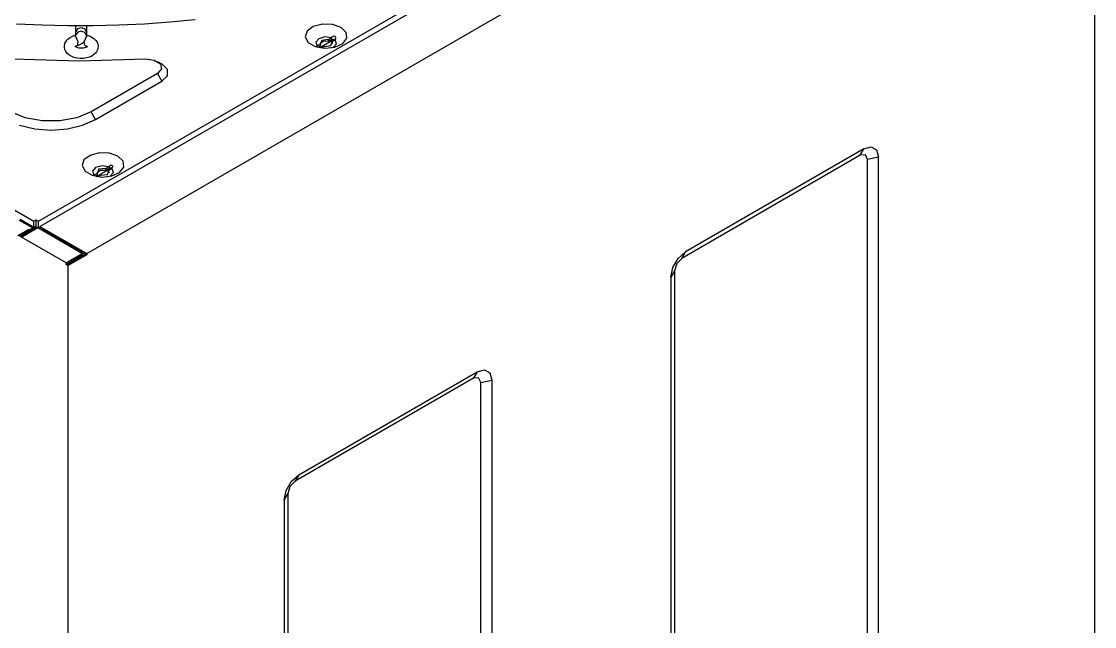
# Model space of a CAD drawing. Extents: x 594 to 813, y 174 to 240.
# Drawn here: x 764.105 to 766.664, y 200.519 to 201.962 of the extents above; entities that cross this region are included whole.
import ezdxf

# ---------------------------------------------------------------- set-up
doc = ezdxf.new("R2010")
doc.units = 0
doc.header["$MEASUREMENT"] = 0
doc.layers.add('AC.REF(S). PIPING', color=3, linetype='CONTINUOUS', lineweight=30)
doc.layers.add('LG-Product', color=3, linetype='CONTINUOUS')

# ---------------------------------------------------------------- blocks, each defined once
blk = doc.blocks.new('UW1-4')
at = {"layer": 'LG-Product', "color": 3, "linetype": 'Continuous'}
for p, q in [((3376.14, 4348.95), (3140.29, 4485.12)), ((3376.51, 4350.19), (3142.79, 4485.13)), ((3124.69, 4480.9), (3124.69, 3889.87)), ((3364.97, 4342.5), (3129.12, 4478.67)), ((3591.08, 4473.45), (3377.58, 4350.19)), ((3339.13, 4398.19), (3345.16, 4397.61)), ((3303.1, 4395.18), (3304.34, 4396.36)), ((3304.34, 4396.36), (3306.39, 4397.08)), ((3306.39, 4397.08), (3308.79, 4397.16)), ((3308.79, 4397.16), (3310.98, 4396.59)), ((3310.98, 4396.59), (3312.46, 4395.5)), ((3345.16, 4397.61), (3351.22, 4397.18)), ((3351.22, 4397.18), (3357.31, 4396.89)), ((3357.31, 4396.89), (3363.42, 4396.75)), ((3363.42, 4396.75), (3369.53, 4396.75)), ((3365.04, 4396.76), (3365.04, 4395.94)), ((3365.04, 4395.3), (3365.4, 4396.02)), ((3365.04, 4395.94), (3365.04, 4395.3)), ((3365.4, 4396.02), (3366.29, 4396.32)), ((3366.29, 4396.32), (3367.18, 4396.02)), ((3367.18, 4396.02), (3367.55, 4395.3)), ((3367.55, 4395.95), (3367.55, 4396.79)), ((3367.55, 4395.3), (3367.55, 4395.95)), ((3369.53, 4396.75), (3375.63, 4396.9)), ((3375.63, 4396.9), (3381.72, 4397.2)), ((3302.95, 4393.79), (3303.1, 4395.18)), ((3303.94, 4392.53), (3302.95, 4393.79)), ((3305.41, 4392.44), (3305.73, 4393.41)), ((3305.57, 4393.91), (3305.63, 4394.1)), ((3305.6, 4393.69), (3305.57, 4393.91)), ((3305.73, 4393.41), (3305.6, 4393.69)), ((3305.63, 4394.1), (3305.74, 4394.22)), ((3305.73, 4393.41), (3305.74, 4393.4)), ((3305.74, 4394.22), (3305.88, 4394.28)), ((3305.74, 4393.4), (3305.76, 4393.39)), ((3306.2, 4393.6), (3305.76, 4393.49)), ((3305.76, 4393.39), (3306.47, 4392.98)), ((3305.88, 4394.28), (3306.04, 4394.28)), ((3309.43, 4391.56), (3305.95, 4393.57)), ((3306.04, 4394.28), (3306.22, 4394.23)), ((3306.64, 4393.49), (3306.2, 4393.6)), ((3306.22, 4394.23), (3306.41, 4394.13)), ((3306.41, 4394.13), (3306.59, 4393.95)), ((3306.59, 4393.95), (3306.61, 4393.92)), ((3306.61, 4393.92), (3308.2, 4394.11)), ((3306.63, 4393.91), (3306.61, 4393.92)), ((3306.64, 4393.9), (3306.63, 4393.91)), ((3307.36, 4393.49), (3306.64, 4393.9)), ((3306.64, 4393.9), (3306.64, 4393.49)), ((3307.36, 4393.08), (3306.64, 4393.49)), ((3307.36, 4393.08), (3307.36, 4393.49)), ((3307.36, 4393.49), (3308.95, 4393.29)), ((3307.36, 4393.08), (3308.59, 4393.03)), ((3308.2, 4394.11), (3309.66, 4393.7)), ((3308.59, 4393.03), (3309.35, 4392.47)), ((3308.95, 4393.29), (3309.3, 4392.37)), ((3309.66, 4393.7), (3310.37, 4392.86)), ((3312.89, 4394.14), (3312.18, 4392.82)), ((3312.46, 4395.5), (3312.89, 4394.14)), ((3362.81, 4393.27), (3362.53, 4392.85)), ((3363.23, 4393.7), (3362.81, 4393.27)), ((3363.75, 4394.05), (3363.23, 4393.7)), ((3364.19, 4394.27), (3363.75, 4394.05)), ((3364.68, 4394.44), (3364.19, 4394.27)), ((3364.85, 4394.42), (3364.68, 4394.44)), ((3365.04, 4394.26), (3364.85, 4394.42)), ((3365.04, 4395.3), (3365.04, 4394.47)), ((3365.04, 4394.47), (3365.4, 4395.19)), ((3365.57, 4392.97), (3365.04, 4394.26)), ((3365.4, 4395.19), (3366.29, 4395.49)), ((3365.5, 4393.14), (3365.72, 4392.89)), ((3366.29, 4395.49), (3367.09, 4395.26)), ((3367.03, 4392.96), (3367.59, 4394.25)), ((3367.09, 4395.26), (3367.52, 4394.66)), ((3367.53, 4394.63), (3367.5, 4394.66)), ((3367.59, 4394.58), (3367.53, 4394.63)), ((3367.55, 4394.62), (3367.55, 4395.3)), ((3367.68, 4394.53), (3367.59, 4394.58)), ((3367.59, 4394.25), (3367.78, 4394.4)), ((3367.8, 4394.48), (3367.68, 4394.53)), ((3367.78, 4394.4), (3367.95, 4394.42)), ((3367.95, 4394.42), (3367.8, 4394.48)), ((3368.18, 4394.35), (3367.95, 4394.42)), ((3368.39, 4394.27), (3368.18, 4394.35)), ((3368.92, 4394), (3368.39, 4394.27)), ((3369.38, 4393.67), (3368.92, 4394)), ((3369.72, 4393.34), (3369.38, 4393.67)), ((3369.99, 4392.95), (3369.72, 4393.34)), ((3305.83, 4391.67), (3303.94, 4392.53)), ((3306.26, 4391.58), (3305.41, 4392.44)), ((3308.19, 4391.42), (3305.83, 4391.67)), ((3306.42, 4392.47), (3306.45, 4392.52)), ((3306.45, 4392.52), (3306.47, 4392.57)), ((3306.47, 4392.98), (3306.47, 4392.57)), ((3306.82, 4392.06), (3306.47, 4392.98)), ((3308.41, 4391.86), (3306.82, 4392.06)), ((3310.48, 4391.84), (3308.19, 4391.42)), ((3308.41, 4391.86), (3309.04, 4391.5)), ((3309.3, 4392.37), (3309.3, 4391.96)), ((3310.01, 4391.96), (3309.3, 4392.37)), ((3309.8, 4391.67), (3309.3, 4391.96)), ((3310.03, 4391.95), (3310.01, 4391.96)), ((3310.01, 4391.96), (3310.01, 4391.78)), ((3310.04, 4391.94), (3310.03, 4391.95)), ((3310.37, 4392.86), (3310.04, 4391.94)), ((3310.04, 4391.94), (3310.17, 4391.96)), ((3310.17, 4391.96), (3310.19, 4391.93)), ((3312.18, 4392.82), (3310.48, 4391.84)), ((3362.35, 4392.39), (3362.28, 4391.93)), ((3362.28, 4391.93), (3362.31, 4391.47)), ((3362.31, 4391.47), (3362.43, 4391.02)), ((3362.53, 4392.85), (3362.35, 4392.39)), ((3362.43, 4391.02), (3362.64, 4390.6)), ((3362.64, 4390.6), (3362.93, 4390.22)), ((3364.78, 4391.91), (3364.76, 4391.94)), ((3364.76, 4391.94), (3364.76, 4391.94)), ((3364.76, 4391.69), (3364.78, 4391.72)), ((3364.85, 4391.86), (3364.78, 4391.91)), ((3364.78, 4391.72), (3364.84, 4391.77)), ((3364.84, 4391.77), (3364.94, 4391.84)), ((3364.94, 4391.79), (3364.85, 4391.86)), ((3364.94, 4391.84), (3365.07, 4391.91)), ((3365.08, 4391.72), (3364.94, 4391.79)), ((3365.07, 4391.91), (3365.24, 4391.98)), ((3365.26, 4391.65), (3365.08, 4391.72)), ((3365.24, 4391.98), (3365.31, 4392.01)), ((3365.47, 4391.58), (3365.26, 4391.65)), ((3365.31, 4392.01), (3365.39, 4392.03)), ((3365.4, 4392.04), (3365.57, 4392.97)), ((3365.74, 4391.52), (3365.47, 4391.58)), ((3365.72, 4392.89), (3366.09, 4392.57)), ((3366.04, 4391.49), (3365.74, 4391.52)), ((3366.34, 4391.48), (3366.04, 4391.49)), ((3366.09, 4392.57), (3366.51, 4392.31)), ((3366.63, 4391.5), (3366.34, 4391.48)), ((3366.51, 4392.31), (3366.85, 4392.15)), ((3366.9, 4391.53), (3366.63, 4391.5)), ((3366.85, 4392.15), (3367.22, 4392.03)), ((3367.15, 4391.59), (3366.9, 4391.53)), ((3367.22, 4392.03), (3367.03, 4392.96)), ((3367.35, 4391.65), (3367.15, 4391.59)), ((3367.22, 4392.03), (3367.41, 4391.95)), ((3367.52, 4391.73), (3367.35, 4391.65)), ((3367.41, 4391.95), (3367.57, 4391.88)), ((3367.66, 4391.8), (3367.52, 4391.73)), ((3367.57, 4391.88), (3367.73, 4391.78)), ((3367.75, 4391.87), (3367.66, 4391.8)), ((3367.8, 4391.92), (3367.75, 4391.87)), ((3367.82, 4391.94), (3367.8, 4391.92)), ((3367.82, 4391.94), (3367.82, 4391.94)), ((3369.69, 4390.27), (3369.99, 4390.68)), ((3370.19, 4392.52), (3369.99, 4392.95)), ((3369.99, 4390.68), (3370.2, 4391.14)), ((3370.29, 4392.06), (3370.19, 4392.52)), ((3370.2, 4391.14), (3370.29, 4391.59)), ((3370.29, 4391.59), (3370.29, 4392.06)), ((3348.12, 4388.28), (3347.06, 4387.67)), ((3348.87, 4388.61), (3347.43, 4387.71)), ((3350.95, 4388.87), (3348.87, 4388.61)), ((3366.75, 4388.43), (3350.95, 4388.87)), ((3362.93, 4390.22), (3363.29, 4389.89)), ((3363.29, 4389.89), (3363.78, 4389.57)), ((3363.78, 4389.57), (3364.33, 4389.32)), ((3364.33, 4389.32), (3365.02, 4389.11)), ((3365.02, 4389.11), (3365.76, 4389)), ((3365.76, 4389), (3366.52, 4388.98)), ((3366.52, 4388.98), (3367.28, 4389.05)), ((3382.55, 4388.91), (3366.75, 4388.43)), ((3367.28, 4389.05), (3368.02, 4389.23)), ((3368.02, 4389.23), (3368.69, 4389.51)), ((3368.69, 4389.51), (3369.24, 4389.85)), ((3369.24, 4389.85), (3369.69, 4390.27)), ((3345.76, 4386.37), (3347.06, 4387.67)), ((3345.76, 4384.87), (3345.76, 4386.37)), ((3348.12, 4385.42), (3347.06, 4383.57)), ((3347.43, 4387.71), (3347.15, 4386.5)), ((3347.15, 4386.5), (3348.12, 4385.42)), ((3348.12, 4385.42), (3363.92, 4376.29)), ((3347.06, 4383.57), (3345.76, 4384.87)), ((3362.86, 4374.45), (3347.06, 4383.57)), ((3362.86, 4374.45), (3363.92, 4376.29)), ((3363.92, 4376.29), (3367.35, 4374.86)), ((3379.65, 4374.86), (3383.07, 4376.29)), ((3365.97, 4373.07), (3362.86, 4374.45)), ((3369.6, 4372.2), (3365.97, 4373.07)), ((3367.35, 4374.86), (3371.38, 4374.1)), ((3371.38, 4374.1), (3375.62, 4374.1)), ((3375.62, 4374.1), (3379.65, 4374.86)), ((3381.02, 4373.07), (3377.39, 4372.2)), ((3373.5, 4371.91), (3369.6, 4372.2)), ((3377.39, 4372.2), (3373.5, 4371.91)), ((3177.92, 4367.89), (3176.65, 4367.16)), ((3179.66, 4367.43), (3177.92, 4367.89)), ((3176.65, 4367.16), (3176.18, 4365.42)), ((3176.18, 3955.89), (3176.18, 4365.42)), ((3176.18, 4365.42), (3178.84, 4364.91)), ((3178.84, 4364.91), (3179.34, 4366.01)), ((3178.84, 3955.38), (3178.84, 4364.91)), ((3179.34, 4366.01), (3180.55, 4365.89)), ((3179.66, 4367.43), (3222.22, 4342.86)), ((3180.55, 4365.89), (3179.66, 4367.43)), ((3180.55, 4365.89), (3223.1, 4341.32)), ((3356.3, 4364.46), (3357.54, 4365.65)), ((3357.54, 4365.65), (3359.59, 4366.36)), ((3359.59, 4366.36), (3361.99, 4366.45)), ((3361.99, 4366.45), (3364.18, 4365.88)), ((3364.18, 4365.88), (3365.66, 4364.79)), ((3356.15, 4363.08), (3356.3, 4364.46)), ((3357.14, 4361.81), (3356.15, 4363.08)), ((3358.6, 4361.76), (3358.99, 4362.76)), ((3358.84, 4363.39), (3358.81, 4363.27)), ((3358.81, 4363.27), (3358.82, 4363.13)), ((3358.82, 4363.13), (3358.88, 4362.95)), ((3358.91, 4363.48), (3358.84, 4363.39)), ((3358.88, 4362.95), (3358.96, 4362.81)), ((3359.02, 4363.54), (3358.91, 4363.48)), ((3358.96, 4362.79), (3359.32, 4362.87)), ((3358.96, 4362.81), (3358.99, 4362.76)), ((3359.73, 4362.34), (3358.99, 4362.76)), ((3359.17, 4363.56), (3359.02, 4363.54)), ((3362.63, 4360.84), (3359.15, 4362.85)), ((3359.32, 4363.52), (3359.17, 4363.56)), ((3359.49, 4363.41), (3359.32, 4363.52)), ((3359.32, 4362.87), (3359.67, 4362.78)), ((3359.67, 4363.22), (3359.49, 4363.41)), ((3359.7, 4363.17), (3359.67, 4363.22)), ((3359.67, 4363.22), (3359.67, 4362.78)), ((3359.67, 4362.78), (3360.44, 4362.34)), ((3359.7, 4363.17), (3361.34, 4363.4)), ((3359.7, 4363.17), (3360.44, 4362.75)), ((3359.73, 4361.93), (3359.73, 4362.34)), ((3360.02, 4361.35), (3359.73, 4362.34)), ((3360.44, 4362.75), (3362.15, 4362.58)), ((3360.44, 4362.75), (3360.44, 4362.34)), ((3361.73, 4362.34), (3360.44, 4362.34)), ((3361.34, 4363.4), (3362.86, 4362.99)), ((3362.55, 4361.76), (3361.73, 4362.34)), ((3362.15, 4362.58), (3362.44, 4361.59)), ((3362.86, 4362.99), (3363.58, 4362.11)), ((3366.09, 4363.42), (3365.38, 4362.1)), ((3365.66, 4364.79), (3366.09, 4363.42)), ((3359.03, 4360.96), (3357.14, 4361.81)), ((3359.45, 4360.86), (3358.6, 4361.76)), ((3361.39, 4360.71), (3359.03, 4360.96)), ((3359.67, 4361.84), (3359.62, 4361.76)), ((3359.73, 4361.93), (3359.67, 4361.84)), ((3361.73, 4361.18), (3360.02, 4361.35)), ((3363.68, 4361.12), (3361.39, 4360.71)), ((3362.38, 4360.8), (3361.73, 4361.18)), ((3362.44, 4361.18), (3362.44, 4361.59)), ((3362.44, 4361.59), (3363.18, 4361.16)), ((3362.44, 4361.18), (3362.9, 4360.91)), ((3362.5, 4360.77), (3362.67, 4360.82)), ((3362.67, 4360.82), (3362.85, 4360.89)), ((3362.85, 4360.89), (3363, 4360.96)), ((3363, 4360.96), (3363.15, 4361.03)), ((3363.15, 4361.03), (3363.26, 4361.09)), ((3363.58, 4362.11), (3363.18, 4361.16)), ((3363.21, 4361.17), (3363.18, 4361.16)), ((3363.29, 4361.2), (3363.21, 4361.17)), ((3363.21, 4361.17), (3363.21, 4361.06)), ((3363.26, 4361.09), (3363.33, 4361.14)), ((3363.35, 4361.2), (3363.29, 4361.2)), ((3363.33, 4361.14), (3363.36, 4361.17)), ((3363.36, 4361.17), (3363.35, 4361.2)), ((3365.38, 4362.1), (3363.68, 4361.12)), ((3377.04, 4350.49), (3376.51, 4350.19)), ((3376.51, 4348.55), (3376.51, 4350.19)), ((3377.58, 4350.19), (3377.04, 4350.49)), ((3377.04, 4348.78), (3377.04, 4350.49)), ((3380.82, 4350.63), (3377.56, 4348.74)), ((3377.58, 4348.75), (3377.58, 4350.19)), ((3381.1, 4350.46), (3377.84, 4348.58)), ((3376.14, 4348.95), (3364.97, 4342.5)), ((3375.86, 4348.46), (3365.25, 4342.34)), ((3376.67, 4348.64), (3365.96, 4342.46)), ((3375.86, 4348.46), (3375.86, 4348.17)), ((3376.14, 4348.95), (3376.14, 4348.34)), ((3380.29, 4346.55), (3376.67, 4348.64)), ((3376.99, 4348.74), (3377.27, 4348.91)), ((3380.54, 4346.7), (3376.99, 4348.74)), ((3376.99, 4348.46), (3376.99, 4348.74)), ((3381.1, 4346.7), (3377.27, 4348.91)), ((3378.8, 4348.23), (3378.62, 4348.13)), ((3378.8, 4348.23), (3381.46, 4346.7)), ((3369.86, 4340.21), (3381.1, 4346.7)), ((3372.22, 4346.18), (3371.3, 4345.82)), ((3372.93, 4346.68), (3372.22, 4346.18)), ((3373.12, 4346.59), (3372.88, 4346.74)), ((3380.29, 4346.55), (3380.54, 4346.7)), ((3223.96, 4341.31), (3222.22, 4342.86)), ((3223.1, 4341.32), (3222.22, 4342.86)), ((3364.97, 4342.5), (3364.97, 4342.17)), ((3365.25, 4342.34), (3364.97, 4342.17)), ((3364.97, 4342.17), (3369.4, 4339.61)), ((3369.4, 4339.94), (3365.25, 4342.34)), ((3365.96, 4342.46), (3369.86, 4340.21)), ((3365.96, 4342.46), (3365.96, 4342.13)), ((3365.96, 4342.13), (3369.58, 4340.04)), ((3223.1, 4341.32), (3224.31, 4340.05)), ((3225.23, 4339.11), (3223.96, 4341.31)), ((3224.31, 4340.05), (3224.81, 4338.37)), ((3369.58, 4340.04), (3369.4, 4339.94)), ((3369.86, 4339.88), (3369.4, 4339.61)), ((3369.4, 3748.59), (3369.4, 4339.61)), ((3369.58, 4340.04), (3369.86, 4339.88)), ((3369.86, 4339.88), (3369.86, 4340.21)), ((3224.81, 4338.37), (3224.81, 3928.84)), ((3224.81, 4338.37), (3225.7, 4336.83)), ((3225.7, 4336.83), (3225.23, 4339.11)), ((3225.7, 4336.83), (3225.7, 3927.3)), ((3268.86, 4314), (3268.39, 4312.26)), ((3270.13, 4314.73), (3268.86, 4314)), ((3271.87, 4314.27), (3270.13, 4314.73)), ((3314.43, 4289.7), (3271.87, 4314.27)), ((3271.87, 4314.27), (3272.76, 4312.73)), ((3268.39, 4312.26), (3268.39, 3902.73)), ((3271.05, 4311.75), (3268.39, 4312.26)), ((3271.05, 4311.75), (3271.55, 4312.85)), ((3271.05, 3902.22), (3271.05, 4311.75)), ((3271.55, 4312.85), (3272.76, 4312.73)), ((3272.76, 4312.73), (3315.32, 4288.16)), ((3316.17, 4288.15), (3314.43, 4289.7)), ((3314.43, 4289.7), (3315.32, 4288.16)), ((3315.32, 4288.16), (3316.52, 4286.89)), ((3317.44, 4285.95), (3316.17, 4288.15)), ((3316.52, 4286.89), (3317.02, 4285.2)), ((3317.91, 4283.67), (3317.44, 4285.95)), ((3317.02, 4285.2), (3317.02, 3875.68)), ((3317.91, 4283.67), (3317.02, 4285.2)), ((3317.91, 4283.67), (3317.91, 3874.14))]:
    blk.add_line(p, q, dxfattribs=at)
blk = doc.blocks.new('A$C5B2C3915')
at = {"layer": 'LG-Product', "xscale": -1}
blk.add_blockref('UW1-4', (4349.343, -4289.044), dxfattribs=at)

msp = doc.modelspace()

# ---------------------------------------------------------------- block references
at = {"layer": 'AC.REF(S). PIPING', "linetype": 'Continuous', "xscale": 0.0099999999999909, "yscale": 0.0099999999999909, "zscale": 0.0099999999999909}
msp.add_blockref('A$C5B2C3915', (754.4172, 200.8743), dxfattribs=at)

doc.saveas('drawing.dxf')
